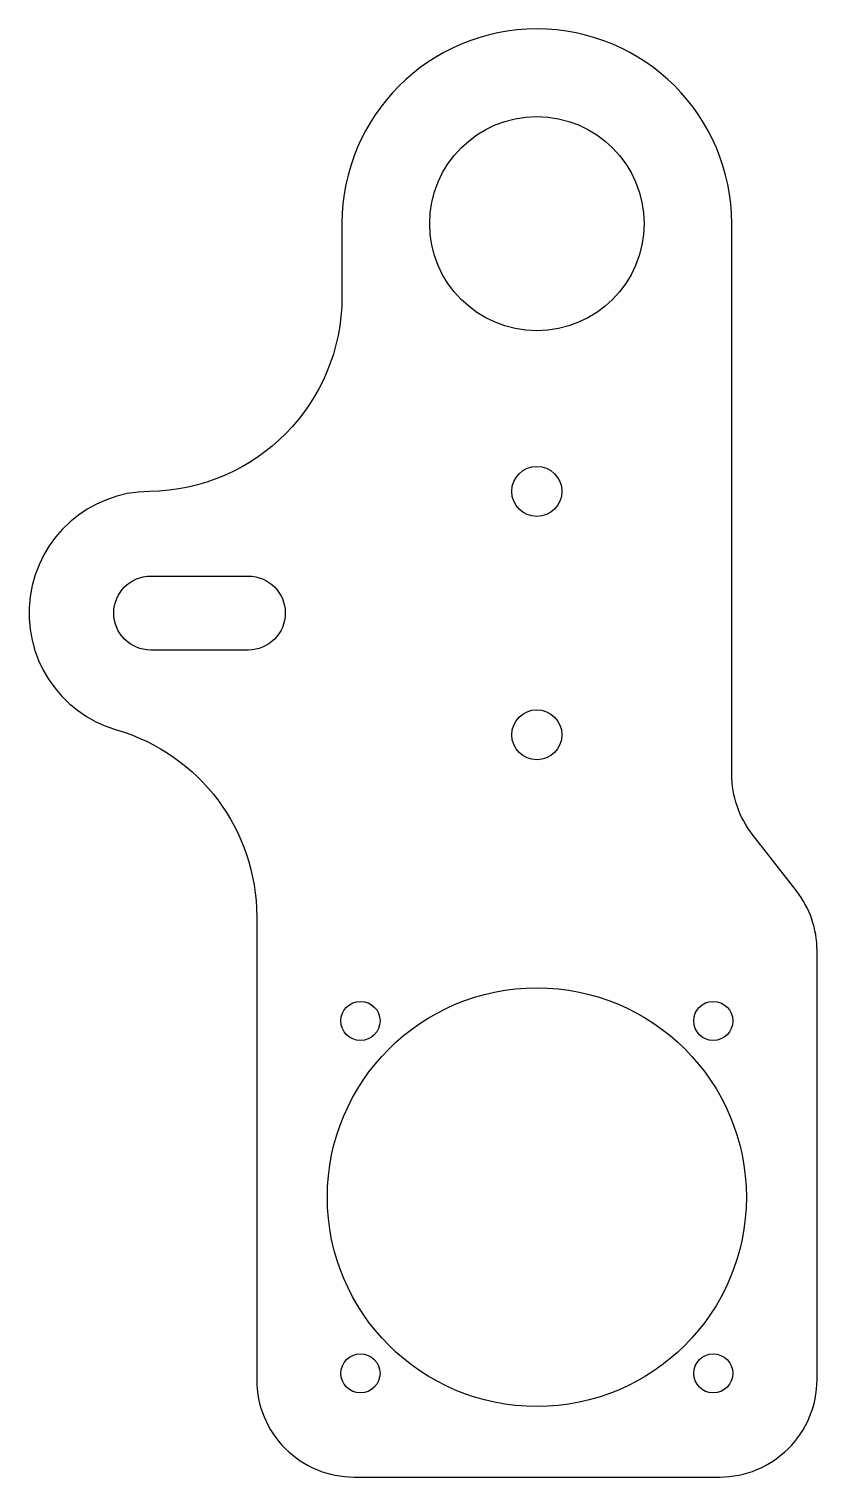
# Model space of a CAD drawing. Header units: inches. Extents: x -2.61 to 1.44, y -4.44 to 3.
import ezdxf

# ---------------------------------------------------------------- set-up
doc = ezdxf.new("R2010")
doc.units = ezdxf.units.IN
doc.layers.get('0').update_dxf_attribs({"linetype": 'CONTINUOUS'})

msp = doc.modelspace()

# ---------------------------------------------------------------- linework, layer by layer
for points in [[(-1.4375, -3.9375, 0.414214), (-0.9375, -4.4375), (0.9375, -4.4375, 0.414214), (1.4375, -3.9375), (1.4375, -1.7341, 0.166782), (1.3322, -1.4271), (1.1053, -1.1354, -0.166782), (1, -0.8284), (1, 2, 1), (-1, 2), (-1, 1.6249, -0.410793), (-1.9883, 0.625, 0.861767), (-2.1566, -0.5998, -0.333066), (-1.4375, -1.5596)], [(-1.481, -0.19), (-1.981, -0.19, -1), (-1.981, 0.19), (-1.481, 0.19, -1)]]:
    msp.add_lwpolyline(points, format="xyb", close=True)
for centre, radius in [((0, 2), 0.55), ((0, 0.625), 0.1285), ((0, -0.625), 0.1285), ((0, -3), 1.075), ((-0.9051, -2.0949), 0.1005), ((0.9051, -2.0949), 0.1005), ((-0.9051, -3.9051), 0.1005), ((0.9051, -3.9051), 0.1005)]:
    msp.add_circle(centre, radius)

doc.saveas('drawing.dxf')
